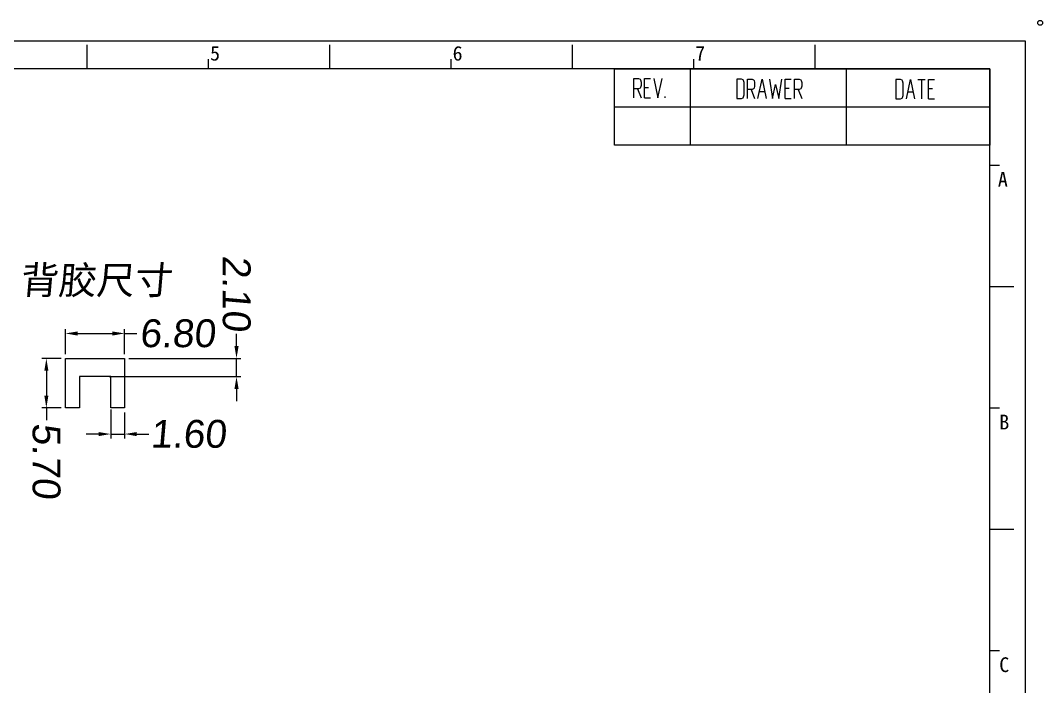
# Model space of a CAD drawing. Extents: x -144 to 4730, y -3845 to 502.
# Drawn here: x 1046.4 to 1163.8, y -3757 to -3680.5 of the extents above; entities that cross this region are included whole.
import ezdxf

# ---------------------------------------------------------------- set-up
doc = ezdxf.new("R2010")
doc.units = 0
doc.header["$LTSCALE"] = 15
doc.header["$MEASUREMENT"] = 0
doc.layers.get('0').update_dxf_attribs({"linetype": 'CONTINUOUS'})
doc.layers.get('Defpoints').update_dxf_attribs({"linetype": 'CONTINUOUS'})
doc.layers.add('Grid', color=7, linetype='CONTINUOUS')
doc.layers.add('轮廊线', color=7, linetype='CONTINUOUS', lineweight=13)
doc.styles.get("Standard").update_dxf_attribs({"font": 'txt', "width": 0.8})
doc.styles.add('标准', font='arial.ttf', dxfattribs={"oblique": 5})
doc.dimstyles.new('MSTD', dxfattribs={"dimtxt": 3.2, "dimasz": 1.4, "dimexe": 0.5, "dimexo": 0.5, "dimgap": 0.5, "dimtad": 0, "dimzin": 1, "dimdsep": 46, "dimtxsty": '标准', "dimcen": 0, "dimclrd": 5, "dimclre": 5, "dimclrt": 3, "dimadec": 1, "dimazin": 2, "dimtfac": 0.5, "dimtmove": 0, "dimatfit": 3, "dimfxl": 0, "dimlwd": -1, "dimarcsym": 0})

# ---------------------------------------------------------------- blocks, each defined once
blk = doc.blocks.new('A4h')
at = {"layer": '轮廊线', "color": 7, "lineweight": 13}
for p, q in [((0, 175.72), (-257.52, 175.72)), ((0, 0), (0, 175.72)), ((-125.77, 172.01), (-125.77, 175.26)), ((-93.25, 172.01), (-93.25, 175.26)), ((-60.74, 172.01), (-60.74, 175.26)), ((-28.22, 172.01), (-28.22, 175.26)), ((-109.51, 172.01), (-109.51, 173.31)), ((-77, 172.01), (-77, 173.31)), ((-44.48, 172.01), (-44.48, 173.31)), ((-4.81, 172.01), (-252.81, 172.01)), ((-4.81, 3.71), (-4.81, 172.01)), ((-4.81, 159.12), (-3.51, 159.12)), ((-4.81, 142.86), (-1.56, 142.86)), ((-4.81, 126.61), (-3.51, 126.61)), ((-4.81, 110.35), (-1.56, 110.35)), ((-4.81, 94.09), (-3.51, 94.09))]:
    blk.add_line(p, q, dxfattribs=at)
blk.add_circle((1.95, 178.18), 0.325, dxfattribs=at)
at = {"layer": '轮廊线', "color": 7}
for s, height, p in [('5', 1.95, (-109.3, 173.13)), ('6', 1.95, (-76.79, 173.13)), ('7', 1.95, (-44.27, 173.13)), ('A', 1.98, (-3.72, 156.22)), ('B', 1.98, (-3.53, 123.7)), ('C', 1.98, (-3.53, 91.19))]:
    blk.add_text(s, height=height, dxfattribs=at).set_placement(p)
blk = doc.blocks.new('RE')
at = {"layer": 'Grid', "color": 7, "linetype": 'Continuous', "lineweight": 18}
for p, q in [((-58.48, -11.89), (-58.48, 0)), ((-46.65, -11.89), (-46.65, 0)), ((-22.3, -11.89), (-22.3, 0)), ((-55.47, -4.51), (-55.47, -1.51)), ((-55.47, -1.51), (-54.75, -1.51)), ((-54.75, -1.51), (-54.5, -1.62)), ((-53.83, -4.51), (-53.83, -1.51)), ((-53.83, -1.51), (-52.87, -1.51)), ((-52.36, -1.51), (-51.72, -4.51)), ((-51.72, -4.51), (-51.07, -1.51)), ((-39.4, -1.59), (-39.4, -4.59)), ((-38.67, -1.59), (-39.4, -1.59)), ((-38.43, -1.7), (-38.67, -1.59)), ((-37.76, -4.59), (-37.76, -1.59)), ((-37.76, -1.59), (-37.04, -1.59)), ((-37.04, -1.59), (-36.8, -1.7)), ((-36.13, -4.59), (-35.48, -1.59)), ((-35.48, -1.59), (-34.84, -4.59)), ((-34.33, -1.59), (-33.85, -4.59)), ((-32.89, -4.59), (-32.4, -1.59)), ((-31.89, -4.59), (-31.89, -1.59)), ((-31.89, -1.59), (-30.93, -1.59)), ((-30.42, -4.59), (-30.42, -1.59)), ((-30.42, -1.59), (-29.69, -1.59)), ((-29.69, -1.59), (-29.45, -1.7)), ((-54.75, -3.11), (-55.47, -3.11)), ((-54.91, -3.11), (-54.34, -4.51)), ((-54.5, -3.01), (-54.75, -3.11)), ((-54.5, -1.62), (-54.42, -1.72)), ((-54.42, -2.9), (-54.5, -3.01)), ((-54.42, -1.72), (-54.34, -2.04)), ((-54.34, -2.58), (-54.42, -2.9)), ((-54.34, -2.04), (-54.34, -2.58)), ((-53.83, -2.9), (-53.19, -2.9)), ((-38.35, -1.8), (-38.43, -1.7)), ((-38.27, -2.12), (-38.35, -1.8)), ((-38.27, -4.05), (-38.27, -2.12)), ((-36.8, -3.09), (-37.04, -3.19)), ((-36.8, -1.7), (-36.72, -1.8)), ((-36.72, -2.98), (-36.8, -3.09)), ((-36.72, -1.8), (-36.64, -2.12)), ((-36.64, -2.66), (-36.72, -2.98)), ((-36.64, -2.12), (-36.64, -2.66)), ((-33.85, -4.59), (-33.37, -2.44)), ((-33.37, -2.44), (-32.89, -4.59)), ((-31.89, -2.98), (-31.25, -2.98)), ((-29.45, -3.09), (-29.69, -3.19)), ((-29.45, -1.7), (-29.37, -1.8)), ((-29.37, -2.98), (-29.45, -3.09)), ((-29.37, -1.8), (-29.29, -2.12)), ((-29.29, -2.66), (-29.37, -2.98)), ((-29.29, -2.12), (-29.29, -2.66)), ((-13.9, -1.66), (-14.62, -1.66)), ((-14.62, -1.66), (-14.62, -4.66)), ((-13.66, -1.77), (-13.9, -1.66)), ((-13.58, -1.88), (-13.66, -1.77)), ((-13.5, -2.2), (-13.58, -1.88)), ((-13.5, -4.13), (-13.5, -2.2)), ((-12.99, -4.66), (-12.35, -1.66)), ((-12.35, -1.66), (-11.7, -4.66)), ((-11.19, -1.66), (-10.07, -1.66)), ((-10.63, -1.66), (-10.63, -4.66)), ((-9.56, -1.66), (-8.59, -1.66)), ((-9.56, -4.66), (-9.56, -1.66)), ((-9.56, -3.06), (-8.91, -3.06)), ((-53.83, -4.51), (-52.87, -4.51)), ((-50.56, -4.51), (-50.56, -4.29)), ((-39.4, -4.59), (-38.67, -4.59)), ((-38.67, -4.59), (-38.43, -4.48)), ((-38.43, -4.48), (-38.35, -4.37)), ((-38.35, -4.37), (-38.27, -4.05)), ((-37.04, -3.19), (-37.76, -3.19)), ((-37.2, -3.19), (-36.64, -4.59)), ((-35.89, -3.52), (-35.08, -3.52)), ((-31.89, -4.59), (-30.93, -4.59)), ((-29.69, -3.19), (-30.42, -3.19)), ((-29.86, -3.19), (-29.29, -4.59)), ((-14.62, -4.66), (-13.9, -4.66)), ((-13.9, -4.66), (-13.66, -4.55)), ((-13.66, -4.55), (-13.58, -4.45)), ((-13.58, -4.45), (-13.5, -4.13)), ((-12.75, -3.59), (-11.94, -3.59)), ((-9.56, -4.66), (-8.59, -4.66)), ((0, -5.95), (-58.48, -5.95)), ((0, -11.89), (-58.48, -11.89))]:
    blk.add_line(p, q, dxfattribs=at)
blk = doc.blocks.new('*D813')
at = {"color": 5, "lineweight": -2}
for p, q in [((1056.79, -3725.19), (1056.79, -3728.52)), ((1058.39, -3725.53), (1058.39, -3728.52))]:
    blk.add_line(p, q, dxfattribs=at)
at = {"color": 5}
for p, q in [((1055.39, -3728.02), (1053.99, -3728.02)), ((1056.79, -3728.02), (1058.39, -3728.02)), ((1059.79, -3728.02), (1061.19, -3728.02))]:
    blk.add_line(p, q, dxfattribs=at)
for points in [[(1055.39, -3727.79), (1055.39, -3728.26), (1056.79, -3728.02)], [(1059.79, -3728.26), (1059.79, -3727.79), (1058.39, -3728.02)]]:
    blk.add_solid(points, dxfattribs=at)
at = {"layer": 'Defpoints', "color": 0, "lineweight": -3}
for p in [(1056.79, -3724.69), (1058.39, -3725.03), (1058.39, -3728.02)]:
    blk.add_point(p, dxfattribs=at)
at = {"color": 3, "lineweight": -2, "insert": (1065.69, -3728.02), "char_height": 3.2, "attachment_point": 5, "style": '标准'}
blk.add_mtext('1.60', dxfattribs=at)
blk = doc.blocks.new('*D814')
at = {"color": 5}
for p, q in [((1071.24, -3717.93), (1071.24, -3716.53)), ((1071.24, -3721.43), (1071.24, -3719.33)), ((1071.24, -3722.83), (1071.24, -3724.23))]:
    blk.add_line(p, q, dxfattribs=at)
at = {"color": 5, "lineweight": -2}
for p, q in [((1058.89, -3719.33), (1071.74, -3719.33)), ((1056.61, -3721.43), (1071.74, -3721.43))]:
    blk.add_line(p, q, dxfattribs=at)
at = {"color": 5}
for points in [[(1071.48, -3717.93), (1071.01, -3717.93), (1071.24, -3719.33)], [(1071.01, -3722.83), (1071.48, -3722.83), (1071.24, -3721.43)]]:
    blk.add_solid(points, dxfattribs=at)
at = {"layer": 'Defpoints', "color": 0, "lineweight": -3}
for p in [(1058.39, -3719.33), (1071.24, -3719.33), (1056.11, -3721.43)]:
    blk.add_point(p, dxfattribs=at)
at = {"color": 3, "lineweight": -2, "insert": (1071.24, -3711.85), "char_height": 3.2, "attachment_point": 5, "rotation": 270, "style": '标准'}
blk.add_mtext('2.10', dxfattribs=at)
blk = doc.blocks.new('*D815')
at = {"color": 5, "lineweight": -2}
for p, q in [((1051.59, -3718.83), (1051.59, -3715.97)), ((1058.39, -3718.83), (1058.39, -3715.97))]:
    blk.add_line(p, q, dxfattribs=at)
at = {"color": 5}
for p, q in [((1052.99, -3716.47), (1056.99, -3716.47)), ((1058.39, -3716.47), (1059.79, -3716.47))]:
    blk.add_line(p, q, dxfattribs=at)
for points in [[(1052.99, -3716.71), (1052.99, -3716.24), (1051.59, -3716.47)], [(1056.99, -3716.24), (1056.99, -3716.71), (1058.39, -3716.47)]]:
    blk.add_solid(points, dxfattribs=at)
at = {"layer": 'Defpoints', "color": 0, "lineweight": -3}
for p in [(1058.39, -3716.47), (1051.59, -3719.33), (1058.39, -3719.33)]:
    blk.add_point(p, dxfattribs=at)
at = {"color": 3, "lineweight": -2, "insert": (1064.45, -3716.47), "char_height": 3.2, "attachment_point": 5, "style": '标准'}
blk.add_mtext('6.80', dxfattribs=at)
blk = doc.blocks.new('*D816')
at = {"color": 5, "lineweight": -2}
for p, q in [((1051.09, -3719.33), (1048.9, -3719.33)), ((1051.09, -3725.03), (1048.9, -3725.03))]:
    blk.add_line(p, q, dxfattribs=at)
at = {"color": 5}
for p, q in [((1049.4, -3720.73), (1049.4, -3723.63)), ((1049.4, -3725.03), (1049.4, -3726.43))]:
    blk.add_line(p, q, dxfattribs=at)
for points in [[(1049.17, -3720.73), (1049.63, -3720.73), (1049.4, -3719.33)], [(1049.63, -3723.63), (1049.17, -3723.63), (1049.4, -3725.03)]]:
    blk.add_solid(points, dxfattribs=at)
at = {"layer": 'Defpoints', "color": 0, "lineweight": -3}
for p in [(1051.59, -3719.33), (1049.4, -3725.03), (1051.59, -3725.03)]:
    blk.add_point(p, dxfattribs=at)
at = {"color": 3, "lineweight": -2, "insert": (1049.4, -3731.08), "char_height": 3.2, "attachment_point": 5, "rotation": 270, "style": '标准'}
blk.add_mtext('5.70', dxfattribs=at)

msp = doc.modelspace()

# ---------------------------------------------------------------- linework, layer by layer
at = {"color": 7, "linetype": 'Continuous'}
for p, q in [((1051.593, -3725.028), (1051.593, -3719.328)), ((1051.593, -3719.328), (1058.393, -3719.328)), ((1058.393, -3719.328), (1058.393, -3725.028)), ((1056.793, -3721.428), (1053.193, -3721.428)), ((1053.193, -3721.428), (1053.193, -3725.028)), ((1056.793, -3725.028), (1056.793, -3721.428)), ((1053.193, -3725.028), (1051.593, -3725.028)), ((1058.393, -3725.028), (1056.793, -3725.028))]:
    msp.add_line(p, q, dxfattribs=at)
at = {"layer": 'Grid', "color": 7, "linetype": 'Continuous', "lineweight": 18}
for p, q in [((1114.659, -3686.097), (1157.748, -3686.097)), ((1157.748, -3686.097), (1157.748, -3694.86))]:
    msp.add_line(p, q, dxfattribs=at)

# ---------------------------------------------------------------- block references
at = {"xscale": 0.7368413589497607, "yscale": 0.7368413589506417, "zscale": 0.7368413589506377}
msp.add_blockref('RE', (1157.748, -3686.097), dxfattribs=at)
at = {"layer": '轮廊线', "ltscale": 0.5, "xscale": 0.8569522111222057, "yscale": 0.8569522111212109, "zscale": 0.8569522111208102}
msp.add_blockref('A4h', (1161.872, -3833.501), dxfattribs=at)

# ---------------------------------------------------------------- texts
at = {"color": 3, "insert": (1046.354, -3708.75), "char_height": 3.2, "width": 29.99696, "attachment_point": 1, "style": '标准'}
msp.add_mtext('背胶尺寸', dxfattribs=at)

# ---------------------------------------------------------------- dimensions: what is measured, and where the dimension line sits
dim = msp.add_linear_dim(base=(1071.242, -3719.328), p1=(1056.11, -3721.428), p2=(1058.393, -3719.328), angle=270, dimstyle='MSTD')
dim.commit()
dim.dimension.update_dxf_attribs({"geometry": '*D814', "text_midpoint": (1071.242, -3711.85), "dimtype": 160})
for base, p1, p2, picture, middle in [((1058.393, -3716.473), (1051.593, -3719.328), (1058.393, -3719.328), '*D815', (1064.453, -3716.473)), ((1058.393, -3728.024), (1056.793, -3724.687), (1058.393, -3725.028), '*D813', (1065.693, -3728.024))]:
    dim = msp.add_linear_dim(base=base, p1=p1, p2=p2, dimstyle='MSTD')
    dim.commit()
    dim.dimension.update_dxf_attribs({"geometry": picture, "text_midpoint": middle})
dim = msp.add_linear_dim(base=(1049.399, -3725.028), p1=(1051.593, -3719.328), p2=(1051.593, -3725.028), angle=270, dimstyle='MSTD')
dim.commit()
dim.dimension.update_dxf_attribs({"geometry": '*D816', "text_midpoint": (1049.399, -3731.079)})

doc.saveas('drawing.dxf')
